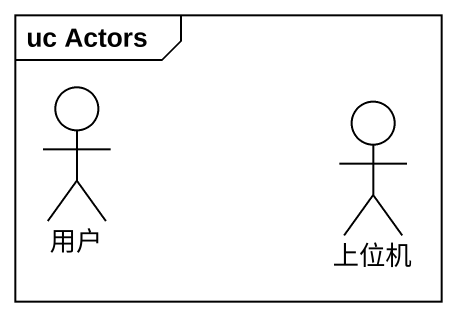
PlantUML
@startuml
mainframe uc Actors
actor 用户
actor 上位机
@enduml
